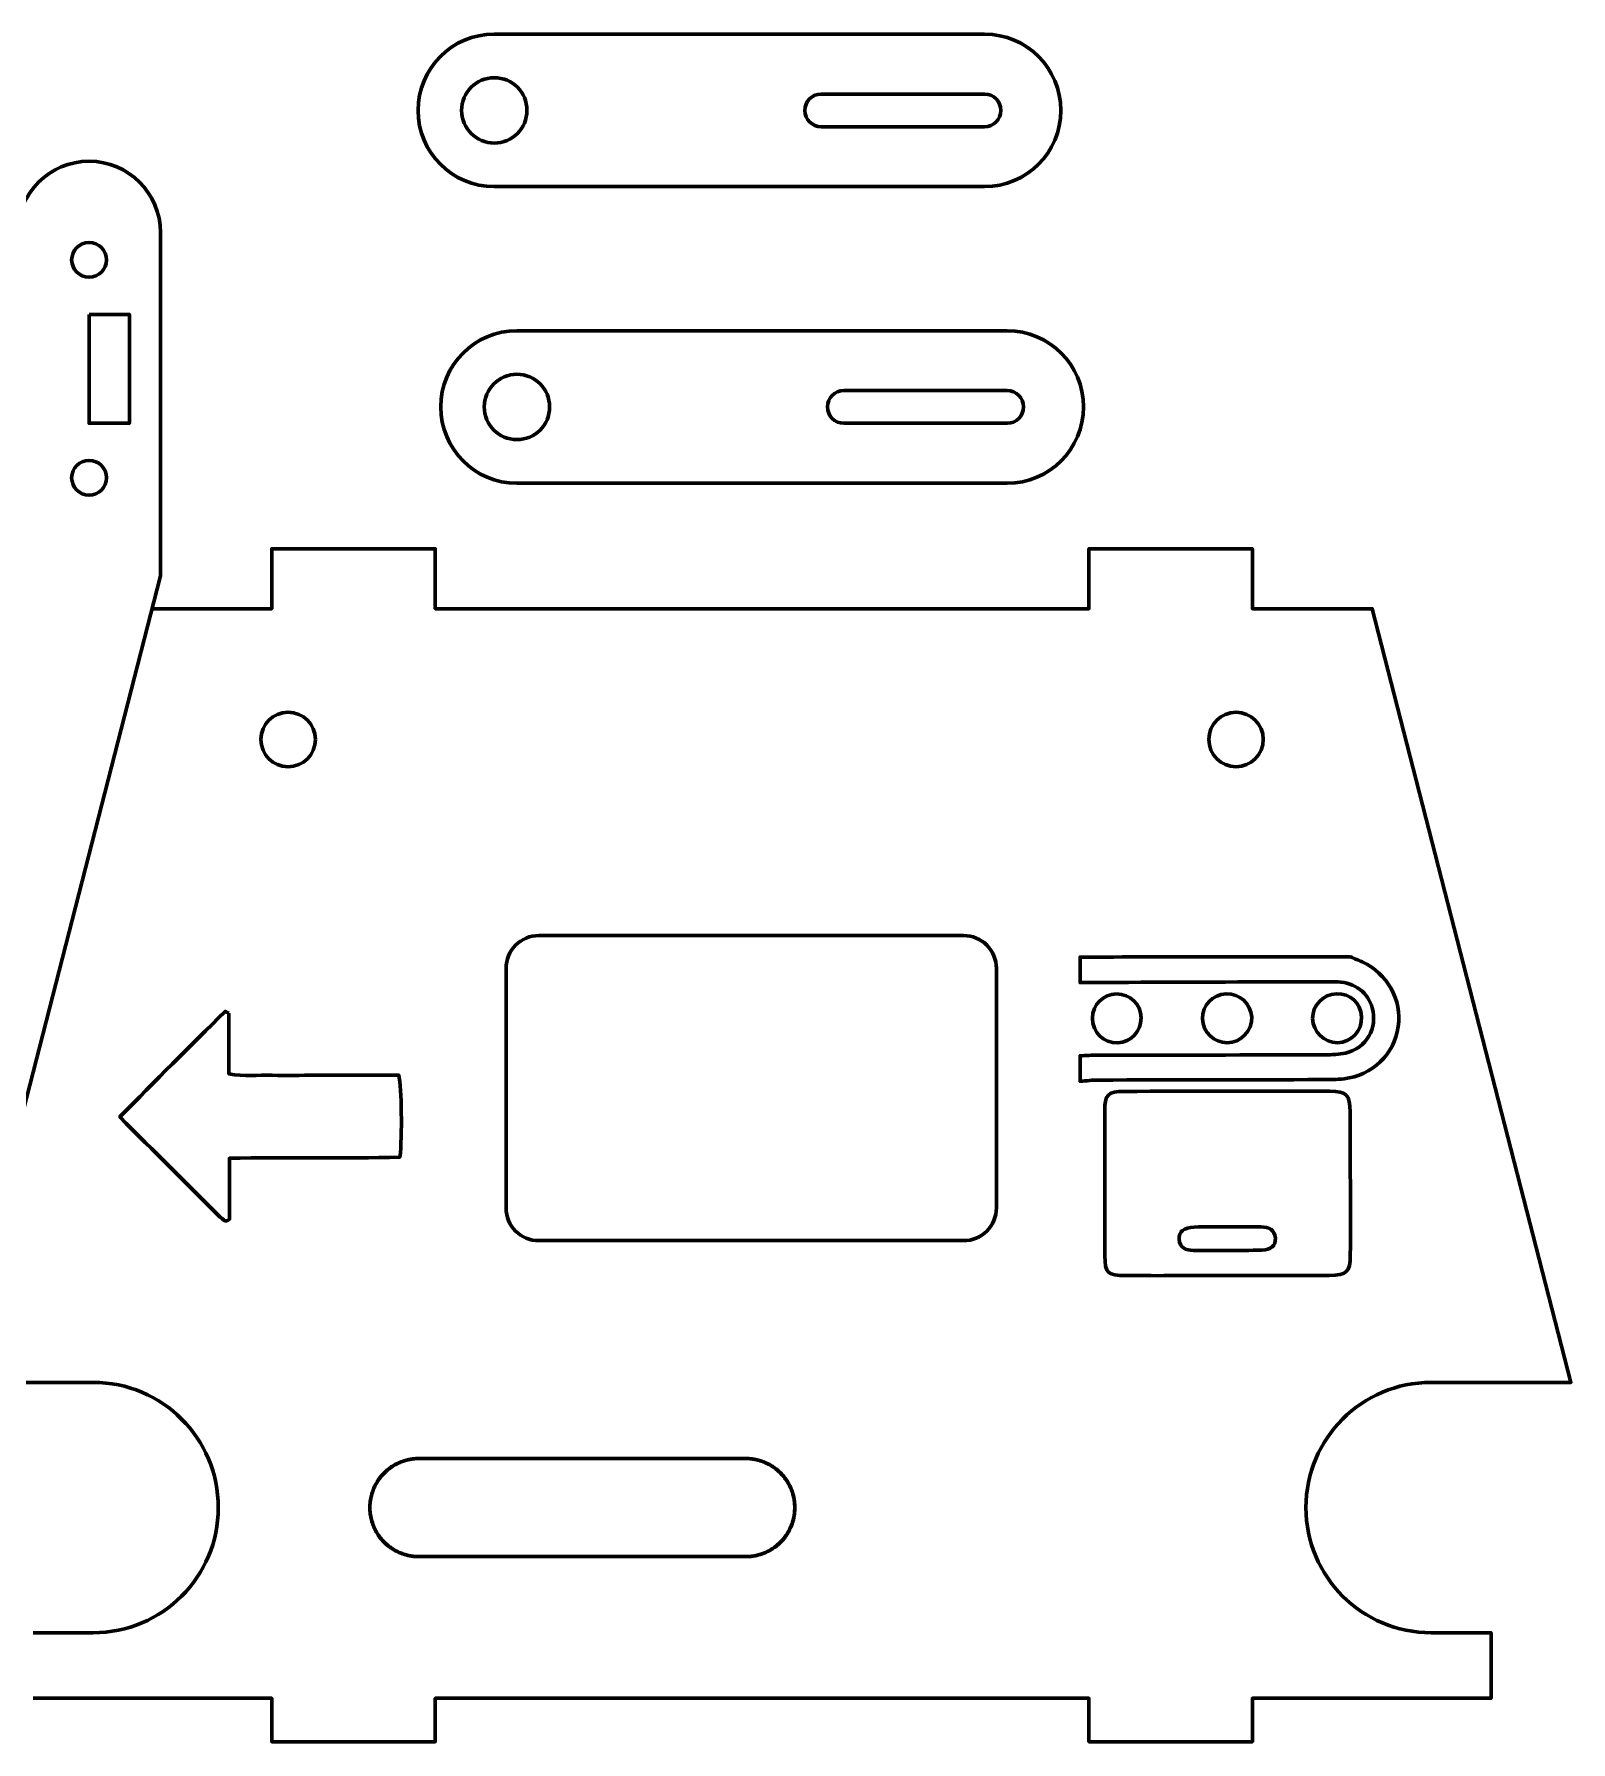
# Model space of a CAD drawing. Header units: millimetres. Extents: x -506 to -29, y -1445 to -43.
# Drawn here: x -352.4 to -211.4, y -1156.8 to -1000 of the extents above; entities that cross this region are included whole.
import ezdxf

# ---------------------------------------------------------------- set-up
doc = ezdxf.new("R2010")
doc.units = ezdxf.units.MM
doc.linetypes.add('K5LT_BASIC', pattern=[0])

# ---------------------------------------------------------------- blocks, each defined once
blk = doc.blocks.new('U46')
at = {"color": 150, "linetype": 'K5LT_BASIC', "lineweight": 60, "true_color": 0x0080ff}
blk.add_lwpolyline([(-353.93, -1018.26, -1), (-340.83, -1018.26), (-340.83, -1043.26), (-340.83, -1049.76), (-364.83, -1143.26)], format="xyb", dxfattribs=at)
blk.add_lwpolyline([(-347.38, -1025.76), (-347.38, -1035.76), (-343.68, -1035.76), (-343.68, -1025.76)], close=True, dxfattribs=at)
for centre in [(-347.38, -1020.76), (-347.38, -1040.76)]:
    blk.add_circle(centre, 1.6, dxfattribs=at)
blk = doc.blocks.new('U47')
at = {"color": 150, "linetype": 'K5LT_BASIC', "lineweight": 60, "true_color": 0x0080ff}
for p, q in [((-307.11, -1139.78), (-317.11, -1139.78)), ((-297.11, -1139.78), (-307.11, -1139.78)), ((-287.11, -1139.78), (-297.11, -1139.78))]:
    blk.add_line(p, q, dxfattribs=at)
blk = doc.blocks.new('U48')
at = {"color": 150, "linetype": 'K5LT_BASIC', "lineweight": 60, "true_color": 0x0080ff}
for p, q in [((-307.11, -1130.78), (-317.11, -1130.78)), ((-297.11, -1130.78), (-307.11, -1130.78)), ((-287.11, -1130.78), (-297.11, -1130.78))]:
    blk.add_line(p, q, dxfattribs=at)
blk = doc.blocks.new('U49')
at = {"color": 150, "linetype": 'K5LT_BASIC', "lineweight": 60, "true_color": 0x0080ff}
for p, q in [((-287.05, -1130.78), (-287.11, -1130.78)), ((-286.97, -1130.78), (-287.05, -1130.78)), ((-286.93, -1130.79), (-286.97, -1130.78)), ((-286.91, -1130.79), (-286.93, -1130.79)), ((-286.9, -1130.79), (-286.91, -1130.79)), ((-286.89, -1130.79), (-286.9, -1130.79)), ((-286.81, -1130.79), (-286.89, -1130.79)), ((-286.72, -1130.8), (-286.81, -1130.79)), ((-286.67, -1130.8), (-286.72, -1130.8)), ((-286.64, -1130.81), (-286.67, -1130.8)), ((-286.63, -1130.81), (-286.64, -1130.81)), ((-286.62, -1130.81), (-286.63, -1130.81)), ((-286.51, -1130.82), (-286.62, -1130.81)), ((-286.4, -1130.84), (-286.51, -1130.82)), ((-286.34, -1130.85), (-286.4, -1130.84)), ((-286.32, -1130.85), (-286.34, -1130.85)), ((-286.3, -1130.85), (-286.32, -1130.85)), ((-286.3, -1130.86), (-286.3, -1130.85)), ((-286.18, -1130.88), (-286.3, -1130.86)), ((-286.06, -1130.9), (-286.18, -1130.88)), ((-286.01, -1130.92), (-286.06, -1130.9)), ((-285.98, -1130.93), (-286.01, -1130.92)), ((-285.97, -1130.93), (-285.98, -1130.93)), ((-285.96, -1130.93), (-285.97, -1130.93)), ((-285.84, -1130.96), (-285.96, -1130.93)), ((-285.73, -1131), (-285.84, -1130.96)), ((-285.67, -1131.02), (-285.73, -1131)), ((-285.64, -1131.03), (-285.67, -1131.02)), ((-285.63, -1131.03), (-285.64, -1131.03)), ((-285.62, -1131.03), (-285.63, -1131.03)), ((-285.5, -1131.08), (-285.62, -1131.03)), ((-285.39, -1131.12), (-285.5, -1131.08)), ((-285.34, -1131.15), (-285.39, -1131.12)), ((-285.31, -1131.16), (-285.34, -1131.15)), ((-285.29, -1131.16), (-285.31, -1131.16)), ((-285.29, -1131.17), (-285.29, -1131.16)), ((-285.17, -1131.22), (-285.29, -1131.17)), ((-285.06, -1131.27), (-285.17, -1131.22)), ((-285.01, -1131.3), (-285.06, -1131.27)), ((-284.98, -1131.32), (-285.01, -1131.3)), ((-284.96, -1131.33), (-284.98, -1131.32)), ((-284.84, -1131.39), (-284.96, -1131.33)), ((-284.96, -1131.33), (-284.96, -1131.33)), ((-284.74, -1131.46), (-284.84, -1131.39)), ((-284.68, -1131.49), (-284.74, -1131.46)), ((-284.66, -1131.51), (-284.68, -1131.49)), ((-284.64, -1131.52), (-284.66, -1131.51)), ((-284.52, -1131.6), (-284.64, -1131.52)), ((-284.64, -1131.52), (-284.64, -1131.52)), ((-284.42, -1131.67), (-284.52, -1131.6)), ((-284.37, -1131.71), (-284.42, -1131.67)), ((-284.35, -1131.73), (-284.37, -1131.71)), ((-284.33, -1131.74), (-284.35, -1131.73)), ((-284.22, -1131.83), (-284.33, -1131.74)), ((-284.33, -1131.74), (-284.33, -1131.74)), ((-284.12, -1131.91), (-284.22, -1131.83)), ((-284.07, -1131.96), (-284.12, -1131.91)), ((-284.05, -1131.98), (-284.07, -1131.96)), ((-284.04, -1131.99), (-284.05, -1131.98)), ((-284.03, -1132), (-284.04, -1131.99)), ((-283.93, -1132.09), (-284.03, -1132)), ((-283.84, -1132.19), (-283.93, -1132.09)), ((-283.8, -1132.24), (-283.84, -1132.19)), ((-283.77, -1132.26), (-283.8, -1132.24)), ((-283.76, -1132.27), (-283.77, -1132.26)), ((-283.76, -1132.28), (-283.76, -1132.27)), ((-283.66, -1132.38), (-283.76, -1132.28)), ((-283.58, -1132.49), (-283.66, -1132.38)), ((-283.54, -1132.54), (-283.58, -1132.49)), ((-283.52, -1132.57), (-283.54, -1132.54)), ((-283.51, -1132.58), (-283.52, -1132.57)), ((-283.5, -1132.59), (-283.51, -1132.58)), ((-283.42, -1132.7), (-283.5, -1132.59)), ((-283.34, -1132.81), (-283.42, -1132.7)), ((-283.31, -1132.87), (-283.34, -1132.81)), ((-283.29, -1132.9), (-283.31, -1132.87)), ((-283.28, -1132.91), (-283.29, -1132.9)), ((-283.28, -1132.92), (-283.28, -1132.91)), ((-283.2, -1133.04), (-283.28, -1132.92)), ((-283.14, -1133.16), (-283.2, -1133.04)), ((-283.11, -1133.22), (-283.14, -1133.16)), ((-283.09, -1133.26), (-283.11, -1133.22)), ((-283.08, -1133.27), (-283.09, -1133.26)), ((-283.08, -1133.28), (-283.08, -1133.27)), ((-283.02, -1133.41), (-283.08, -1133.28)), ((-282.96, -1133.53), (-283.02, -1133.41)), ((-282.93, -1133.6), (-282.96, -1133.53)), ((-282.92, -1133.63), (-282.93, -1133.6)), ((-282.91, -1133.65), (-282.92, -1133.63)), ((-282.91, -1133.66), (-282.91, -1133.65)), ((-282.86, -1133.79), (-282.91, -1133.66)), ((-282.82, -1133.92), (-282.86, -1133.79)), ((-282.8, -1133.99), (-282.82, -1133.92)), ((-282.79, -1134.02), (-282.8, -1133.99)), ((-282.78, -1134.04), (-282.79, -1134.02)), ((-282.78, -1134.05), (-282.78, -1134.04)), ((-282.74, -1134.19), (-282.78, -1134.05)), ((-282.71, -1134.33), (-282.74, -1134.19)), ((-282.7, -1134.4), (-282.71, -1134.33)), ((-282.69, -1134.43), (-282.7, -1134.4)), ((-282.69, -1134.45), (-282.69, -1134.43)), ((-282.68, -1134.46), (-282.69, -1134.45)), ((-282.66, -1134.6), (-282.68, -1134.46)), ((-282.64, -1134.74), (-282.66, -1134.6)), ((-282.63, -1134.81), (-282.64, -1134.74)), ((-282.75, -1136.41), (-282.72, -1136.28)), ((-282.72, -1136.28), (-282.69, -1136.13)), ((-282.69, -1136.12), (-282.68, -1136.11)), ((-282.69, -1136.13), (-282.69, -1136.12)), ((-282.68, -1136.07), (-282.66, -1136)), ((-282.68, -1136.11), (-282.68, -1136.07)), ((-282.66, -1136), (-282.64, -1135.86)), ((-282.64, -1135.86), (-282.63, -1135.71)), ((-282.63, -1134.85), (-282.63, -1134.81)), ((-282.63, -1134.86), (-282.63, -1134.85)), ((-282.63, -1134.87), (-282.63, -1134.86)), ((-282.61, -1135.02), (-282.63, -1134.87)), ((-282.63, -1135.69), (-282.62, -1135.65)), ((-282.63, -1135.71), (-282.63, -1135.69)), ((-282.63, -1135.71), (-282.63, -1135.71)), ((-282.62, -1135.58), (-282.61, -1135.44)), ((-282.62, -1135.65), (-282.62, -1135.58)), ((-282.61, -1135.16), (-282.61, -1135.02)), ((-282.61, -1135.23), (-282.61, -1135.16)), ((-282.61, -1135.27), (-282.61, -1135.23)), ((-282.61, -1135.28), (-282.61, -1135.27)), ((-282.61, -1135.29), (-282.61, -1135.28)), ((-282.61, -1135.44), (-282.61, -1135.29)), ((-283.5, -1137.97), (-283.46, -1137.91)), ((-283.46, -1137.91), (-283.38, -1137.8)), ((-283.38, -1137.8), (-283.3, -1137.68)), ((-283.3, -1137.68), (-283.29, -1137.67)), ((-283.29, -1137.67), (-283.28, -1137.66)), ((-283.28, -1137.66), (-283.27, -1137.63)), ((-283.27, -1137.63), (-283.23, -1137.57)), ((-283.23, -1137.57), (-283.16, -1137.44)), ((-283.16, -1137.44), (-283.09, -1137.32)), ((-283.09, -1137.31), (-283.08, -1137.29)), ((-283.09, -1137.32), (-283.09, -1137.31)), ((-283.08, -1137.29), (-283.07, -1137.26)), ((-283.07, -1137.26), (-283.04, -1137.2)), ((-283.04, -1137.2), (-282.98, -1137.07)), ((-282.98, -1137.07), (-282.92, -1136.94)), ((-282.92, -1136.93), (-282.91, -1136.91)), ((-282.92, -1136.94), (-282.92, -1136.93)), ((-282.91, -1136.91), (-282.9, -1136.88)), ((-282.9, -1136.88), (-282.88, -1136.81)), ((-282.88, -1136.81), (-282.83, -1136.68)), ((-282.83, -1136.68), (-282.79, -1136.54)), ((-282.79, -1136.54), (-282.78, -1136.53)), ((-282.78, -1136.52), (-282.77, -1136.48)), ((-282.78, -1136.53), (-282.78, -1136.52)), ((-282.77, -1136.48), (-282.75, -1136.41)), ((-285.58, -1139.51), (-285.46, -1139.47)), ((-285.46, -1139.47), (-285.35, -1139.42)), ((-285.35, -1139.42), (-285.34, -1139.42)), ((-285.34, -1139.42), (-285.33, -1139.42)), ((-285.33, -1139.42), (-285.3, -1139.4)), ((-285.3, -1139.4), (-285.24, -1139.38)), ((-285.24, -1139.38), (-285.13, -1139.32)), ((-285.13, -1139.32), (-285.02, -1139.27)), ((-285.02, -1139.27), (-285.01, -1139.26)), ((-285.01, -1139.26), (-285, -1139.26)), ((-285, -1139.26), (-284.97, -1139.24)), ((-284.97, -1139.24), (-284.91, -1139.21)), ((-284.91, -1139.21), (-284.8, -1139.15)), ((-284.8, -1139.15), (-284.69, -1139.08)), ((-284.69, -1139.08), (-284.69, -1139.07)), ((-284.69, -1139.07), (-284.67, -1139.07)), ((-284.67, -1139.07), (-284.64, -1139.05)), ((-284.64, -1139.05), (-284.59, -1139.01)), ((-284.59, -1139.01), (-284.48, -1138.94)), ((-284.48, -1138.94), (-284.38, -1138.86)), ((-284.38, -1138.86), (-284.37, -1138.85)), ((-284.37, -1138.85), (-284.36, -1138.84)), ((-284.36, -1138.84), (-284.33, -1138.82)), ((-284.33, -1138.82), (-284.28, -1138.78)), ((-284.28, -1138.78), (-284.18, -1138.7)), ((-284.18, -1138.7), (-284.08, -1138.61)), ((-284.08, -1138.61), (-284.07, -1138.6)), ((-284.07, -1138.6), (-284.06, -1138.59)), ((-284.06, -1138.59), (-284.03, -1138.57)), ((-284.03, -1138.57), (-283.98, -1138.52)), ((-283.98, -1138.52), (-283.89, -1138.43)), ((-283.89, -1138.43), (-283.79, -1138.33)), ((-283.79, -1138.32), (-283.78, -1138.31)), ((-283.79, -1138.33), (-283.79, -1138.32)), ((-283.78, -1138.31), (-283.75, -1138.28)), ((-283.75, -1138.28), (-283.71, -1138.23)), ((-283.71, -1138.23), (-283.62, -1138.13)), ((-283.62, -1138.13), (-283.53, -1138.02)), ((-283.53, -1138.01), (-283.52, -1138)), ((-283.53, -1138.02), (-283.53, -1138.01)), ((-283.52, -1138), (-283.5, -1137.97)), ((-287.11, -1139.78), (-286.72, -1139.77)), ((-286.72, -1139.77), (-286.71, -1139.76)), ((-286.71, -1139.76), (-286.69, -1139.76)), ((-286.69, -1139.76), (-286.66, -1139.76)), ((-286.66, -1139.76), (-286.6, -1139.75)), ((-286.6, -1139.75), (-286.47, -1139.74)), ((-286.47, -1139.74), (-286.35, -1139.72)), ((-286.35, -1139.72), (-286.34, -1139.72)), ((-286.34, -1139.72), (-286.33, -1139.71)), ((-286.33, -1139.71), (-286.3, -1139.71)), ((-286.3, -1139.71), (-286.24, -1139.7)), ((-286.24, -1139.7), (-286.12, -1139.67)), ((-286.12, -1139.67), (-286.02, -1139.65)), ((-286.02, -1139.65), (-286, -1139.64)), ((-286.02, -1139.65), (-286.02, -1139.65)), ((-286, -1139.64), (-285.97, -1139.64)), ((-285.97, -1139.64), (-285.92, -1139.62)), ((-285.92, -1139.62), (-285.8, -1139.59)), ((-285.8, -1139.59), (-285.68, -1139.55)), ((-285.68, -1139.55), (-285.66, -1139.54)), ((-285.68, -1139.55), (-285.68, -1139.55)), ((-285.66, -1139.54), (-285.63, -1139.53)), ((-285.63, -1139.53), (-285.58, -1139.51))]:
    blk.add_line(p, q, dxfattribs=at)
blk = doc.blocks.new('U50')
at = {"color": 150, "linetype": 'K5LT_BASIC', "lineweight": 60, "true_color": 0x0080ff}
for p, q in [((-319.73, -1131.63), (-319.84, -1131.7)), ((-319.62, -1131.55), (-319.73, -1131.63)), ((-319.57, -1131.52), (-319.62, -1131.55)), ((-319.54, -1131.5), (-319.57, -1131.52)), ((-319.53, -1131.49), (-319.54, -1131.5)), ((-319.52, -1131.49), (-319.53, -1131.49)), ((-319.41, -1131.42), (-319.52, -1131.49)), ((-319.3, -1131.35), (-319.41, -1131.42)), ((-319.25, -1131.32), (-319.3, -1131.35)), ((-319.22, -1131.31), (-319.25, -1131.32)), ((-319.2, -1131.3), (-319.22, -1131.31)), ((-319.08, -1131.24), (-319.2, -1131.3)), ((-319.2, -1131.3), (-319.2, -1131.3)), ((-318.97, -1131.19), (-319.08, -1131.24)), ((-318.92, -1131.16), (-318.97, -1131.19)), ((-318.89, -1131.15), (-318.92, -1131.16)), ((-318.87, -1131.14), (-318.89, -1131.15)), ((-318.75, -1131.09), (-318.87, -1131.14)), ((-318.87, -1131.14), (-318.87, -1131.14)), ((-318.64, -1131.05), (-318.75, -1131.09)), ((-318.58, -1131.03), (-318.64, -1131.05)), ((-318.55, -1131.02), (-318.58, -1131.03)), ((-318.54, -1131.02), (-318.55, -1131.02)), ((-318.53, -1131.01), (-318.54, -1131.02)), ((-318.41, -1130.98), (-318.53, -1131.01)), ((-318.3, -1130.94), (-318.41, -1130.98)), ((-318.24, -1130.93), (-318.3, -1130.94)), ((-318.21, -1130.92), (-318.24, -1130.93)), ((-318.2, -1130.92), (-318.21, -1130.92)), ((-318.19, -1130.91), (-318.2, -1130.92)), ((-318.09, -1130.89), (-318.19, -1130.91)), ((-317.97, -1130.87), (-318.09, -1130.89)), ((-317.91, -1130.86), (-317.97, -1130.87)), ((-317.88, -1130.85), (-317.91, -1130.86)), ((-317.87, -1130.85), (-317.88, -1130.85)), ((-317.86, -1130.85), (-317.87, -1130.85)), ((-317.75, -1130.83), (-317.86, -1130.85)), ((-317.62, -1130.81), (-317.75, -1130.83)), ((-317.55, -1130.8), (-317.62, -1130.81)), ((-317.52, -1130.8), (-317.55, -1130.8)), ((-317.5, -1130.8), (-317.52, -1130.8)), ((-317.11, -1130.78), (-317.5, -1130.8)), ((-317.5, -1130.8), (-317.5, -1130.8)), ((-321.05, -1133.12), (-321.12, -1133.25)), ((-320.98, -1133), (-321.05, -1133.12)), ((-320.95, -1132.94), (-320.98, -1133)), ((-320.93, -1132.91), (-320.95, -1132.94)), ((-320.92, -1132.89), (-320.93, -1132.91)), ((-320.84, -1132.77), (-320.92, -1132.89)), ((-320.92, -1132.89), (-320.92, -1132.89)), ((-320.76, -1132.65), (-320.84, -1132.77)), ((-320.72, -1132.6), (-320.76, -1132.65)), ((-320.7, -1132.57), (-320.72, -1132.6)), ((-320.69, -1132.56), (-320.7, -1132.57)), ((-320.68, -1132.55), (-320.69, -1132.56)), ((-320.59, -1132.44), (-320.68, -1132.55)), ((-320.51, -1132.33), (-320.59, -1132.44)), ((-320.46, -1132.28), (-320.51, -1132.33)), ((-320.44, -1132.26), (-320.46, -1132.28)), ((-320.43, -1132.24), (-320.44, -1132.26)), ((-320.42, -1132.24), (-320.43, -1132.24)), ((-320.33, -1132.14), (-320.42, -1132.24)), ((-320.23, -1132.04), (-320.33, -1132.14)), ((-320.18, -1132), (-320.23, -1132.04)), ((-320.16, -1131.97), (-320.18, -1132)), ((-320.14, -1131.96), (-320.16, -1131.97)), ((-320.04, -1131.87), (-320.14, -1131.96)), ((-320.14, -1131.96), (-320.14, -1131.96)), ((-319.93, -1131.78), (-320.04, -1131.87)), ((-319.88, -1131.74), (-319.93, -1131.78)), ((-319.86, -1131.72), (-319.88, -1131.74)), ((-319.84, -1131.71), (-319.86, -1131.72)), ((-319.84, -1131.7), (-319.84, -1131.71)), ((-321.57, -1134.7), (-321.59, -1134.85)), ((-321.55, -1134.56), (-321.57, -1134.7)), ((-321.54, -1134.49), (-321.55, -1134.56)), ((-321.53, -1134.46), (-321.54, -1134.49)), ((-321.5, -1134.29), (-321.53, -1134.43)), ((-321.53, -1134.43), (-321.53, -1134.44)), ((-321.53, -1134.44), (-321.53, -1134.46)), ((-321.46, -1134.15), (-321.5, -1134.29)), ((-321.44, -1134.08), (-321.46, -1134.15)), ((-321.43, -1134.05), (-321.44, -1134.08)), ((-321.38, -1133.88), (-321.43, -1134.02)), ((-321.43, -1134.02), (-321.43, -1134.03)), ((-321.43, -1134.03), (-321.43, -1134.05)), ((-321.34, -1133.75), (-321.38, -1133.88)), ((-321.31, -1133.68), (-321.34, -1133.75)), ((-321.3, -1133.65), (-321.31, -1133.68)), ((-321.29, -1133.64), (-321.3, -1133.65)), ((-321.24, -1133.49), (-321.29, -1133.63)), ((-321.29, -1133.63), (-321.29, -1133.64)), ((-321.18, -1133.36), (-321.24, -1133.49)), ((-321.15, -1133.3), (-321.18, -1133.36)), ((-321.13, -1133.27), (-321.15, -1133.3)), ((-321.12, -1133.25), (-321.13, -1133.27)), ((-321.12, -1133.25), (-321.12, -1133.25)), ((-321.6, -1135.12), (-321.61, -1135.27)), ((-321.61, -1135.27), (-321.61, -1135.28)), ((-321.61, -1135.28), (-321.61, -1135.3)), ((-321.61, -1135.3), (-321.61, -1135.33)), ((-321.61, -1135.33), (-321.61, -1135.4)), ((-321.61, -1135.4), (-321.6, -1135.55)), ((-321.59, -1134.91), (-321.6, -1134.98)), ((-321.6, -1134.98), (-321.6, -1135.12)), ((-321.6, -1135.55), (-321.59, -1135.69)), ((-321.59, -1134.85), (-321.59, -1134.86)), ((-321.59, -1134.86), (-321.59, -1134.88)), ((-321.59, -1134.88), (-321.59, -1134.91)), ((-321.59, -1135.69), (-321.59, -1135.7)), ((-321.59, -1135.7), (-321.59, -1135.72)), ((-321.59, -1135.72), (-321.58, -1135.75)), ((-321.58, -1135.75), (-321.57, -1135.82)), ((-321.57, -1135.82), (-321.56, -1135.96)), ((-321.56, -1135.96), (-321.53, -1136.11)), ((-321.53, -1136.11), (-321.53, -1136.12)), ((-321.53, -1136.12), (-321.53, -1136.13)), ((-321.53, -1136.13), (-321.52, -1136.17)), ((-321.52, -1136.17), (-321.5, -1136.24)), ((-321.5, -1136.24), (-321.47, -1136.37)), ((-321.47, -1136.37), (-321.43, -1136.52)), ((-321.43, -1136.52), (-321.43, -1136.52)), ((-321.43, -1136.52), (-321.43, -1136.54)), ((-321.43, -1136.54), (-321.42, -1136.57)), ((-321.42, -1136.57), (-321.4, -1136.64)), ((-321.4, -1136.64), (-321.35, -1136.77)), ((-321.35, -1136.77), (-321.3, -1136.91)), ((-321.3, -1136.91), (-321.3, -1136.92)), ((-321.3, -1136.92), (-321.29, -1136.93)), ((-321.29, -1136.93), (-321.28, -1136.97)), ((-321.28, -1136.97), (-321.25, -1137.03)), ((-321.25, -1137.03), (-321.2, -1137.16)), ((-321.2, -1137.16), (-321.14, -1137.29)), ((-321.14, -1137.29), (-321.13, -1137.29)), ((-321.13, -1137.29), (-321.12, -1137.31)), ((-321.12, -1137.31), (-321.11, -1137.34)), ((-321.11, -1137.34), (-321.08, -1137.4)), ((-321.08, -1137.4), (-321.01, -1137.52)), ((-321.01, -1137.52), (-320.94, -1137.64)), ((-320.94, -1137.64), (-320.93, -1137.65)), ((-320.93, -1137.65), (-320.92, -1137.67)), ((-320.92, -1137.67), (-320.91, -1137.69)), ((-320.91, -1137.69), (-320.87, -1137.75)), ((-320.87, -1137.75), (-320.79, -1137.86)), ((-320.79, -1137.86), (-320.71, -1137.98)), ((-320.71, -1137.98), (-320.71, -1137.98)), ((-320.71, -1137.98), (-320.7, -1138)), ((-320.7, -1138), (-320.68, -1138.02)), ((-320.68, -1138.02), (-320.63, -1138.08)), ((-320.63, -1138.08), (-320.55, -1138.18)), ((-320.55, -1138.18), (-320.46, -1138.29)), ((-320.46, -1138.29), (-320.45, -1138.29)), ((-320.45, -1138.29), (-320.44, -1138.3)), ((-320.44, -1138.3), (-320.42, -1138.33)), ((-320.42, -1138.33), (-320.37, -1138.38)), ((-320.37, -1138.38), (-320.28, -1138.47)), ((-320.28, -1138.47), (-320.18, -1138.57)), ((-320.18, -1138.57), (-320.18, -1138.57)), ((-320.18, -1138.57), (-320.16, -1138.58)), ((-320.16, -1138.58), (-320.14, -1138.61)), ((-320.14, -1138.61), (-320.09, -1138.65)), ((-320.09, -1138.65), (-319.99, -1138.73)), ((-319.99, -1138.73), (-319.89, -1138.82)), ((-319.89, -1138.82), (-319.88, -1138.83)), ((-319.88, -1138.83), (-319.87, -1138.84)), ((-319.87, -1138.84), (-319.84, -1138.85)), ((-319.84, -1138.85), (-319.79, -1138.89)), ((-319.79, -1138.89), (-319.69, -1138.97)), ((-319.69, -1138.97), (-319.58, -1139.04)), ((-319.58, -1139.04), (-319.57, -1139.05)), ((-319.57, -1139.05), (-319.56, -1139.06)), ((-319.56, -1139.06), (-319.53, -1139.07)), ((-319.53, -1139.07), (-319.48, -1139.11)), ((-319.48, -1139.11), (-319.37, -1139.17)), ((-319.37, -1139.17), (-319.26, -1139.24)), ((-319.26, -1139.24), (-319.25, -1139.24)), ((-319.25, -1139.24), (-319.24, -1139.25)), ((-319.24, -1139.25), (-319.21, -1139.26)), ((-319.21, -1139.26), (-319.15, -1139.29)), ((-319.15, -1139.29), (-319.04, -1139.34)), ((-319.04, -1139.34), (-318.93, -1139.4)), ((-318.93, -1139.4), (-318.92, -1139.4)), ((-318.92, -1139.4), (-318.91, -1139.41)), ((-318.91, -1139.41), (-318.88, -1139.42)), ((-318.88, -1139.42), (-318.82, -1139.44)), ((-318.82, -1139.44), (-318.71, -1139.49)), ((-318.71, -1139.49), (-318.59, -1139.53)), ((-318.59, -1139.53), (-318.59, -1139.53)), ((-318.59, -1139.53), (-318.57, -1139.54)), ((-318.57, -1139.54), (-318.54, -1139.55)), ((-318.54, -1139.55), (-318.49, -1139.57)), ((-318.49, -1139.57), (-318.37, -1139.6)), ((-318.37, -1139.6), (-318.26, -1139.63)), ((-318.26, -1139.63), (-318.25, -1139.64)), ((-318.25, -1139.64), (-318.23, -1139.64)), ((-318.23, -1139.64), (-318.21, -1139.65)), ((-318.21, -1139.65), (-318.15, -1139.66)), ((-318.15, -1139.66), (-318.04, -1139.68)), ((-318.04, -1139.68), (-317.92, -1139.71)), ((-317.92, -1139.71), (-317.91, -1139.71)), ((-317.91, -1139.71), (-317.9, -1139.71)), ((-317.9, -1139.71), (-317.87, -1139.72)), ((-317.87, -1139.72), (-317.81, -1139.73)), ((-317.81, -1139.73), (-317.71, -1139.74)), ((-317.71, -1139.74), (-317.59, -1139.76)), ((-317.59, -1139.76), (-317.59, -1139.76)), ((-317.59, -1139.76), (-317.57, -1139.76)), ((-317.57, -1139.76), (-317.55, -1139.76)), ((-317.55, -1139.76), (-317.5, -1139.77)), ((-317.5, -1139.77), (-317.4, -1139.77)), ((-317.4, -1139.77), (-317.32, -1139.78)), ((-317.32, -1139.78), (-317.32, -1139.78)), ((-317.32, -1139.78), (-317.31, -1139.78)), ((-317.31, -1139.78), (-317.29, -1139.78)), ((-317.29, -1139.78), (-317.24, -1139.78)), ((-317.24, -1139.78), (-317.16, -1139.78)), ((-317.16, -1139.78), (-317.11, -1139.78))]:
    blk.add_line(p, q, dxfattribs=at)
blk = doc.blocks.new('U58')
at = {"color": 150, "linetype": 'K5LT_BASIC', "lineweight": 60, "true_color": 0x0080ff}
for points, knots in [([(-231.59, -1084.72), (-231.24, -1084.88), (-230.89, -1085.04), (-230.54, -1085.2), (-228.21, -1086.27), (-226.87, -1088.67), (-227.22, -1091.14), (-227.58, -1093.68), (-229.61, -1095.63), (-232.2, -1095.92), (-232.88, -1096), (-233.56, -1096), (-234.24, -1096), (-241.06, -1096.02), (-247.87, -1096.02), (-254.68, -1096.04), (-255.26, -1096.04), (-255.84, -1096.11), (-256.42, -1096.15), (-256.42, -1095.37), (-256.42, -1094.59), (-256.42, -1093.81), (-255.89, -1093.79), (-255.35, -1093.76), (-254.82, -1093.76), (-247.86, -1093.75), (-240.89, -1093.74), (-233.93, -1093.72), (-233.3, -1093.72), (-232.65, -1093.71), (-232.05, -1093.56), (-230.14, -1093.11), (-229.09, -1091.27), (-229.61, -1089.41), (-229.99, -1088.04), (-231.2, -1087.09), (-232.77, -1087.04), (-234.71, -1086.99), (-236.66, -1087.02), (-238.61, -1087.03), (-244.55, -1087.04), (-250.49, -1087.07), (-256.43, -1087.09), (-256.43, -1086.31), (-256.43, -1085.53), (-256.43, -1084.75), (-248.15, -1084.74), (-239.87, -1084.73), (-231.59, -1084.72)], [0, 0, 0, 0, 0.0625, 0.0625, 0.0625, 0.125, 0.125, 0.125, 0.1875, 0.1875, 0.1875, 0.25, 0.25, 0.25, 0.3125, 0.3125, 0.3125, 0.375, 0.375, 0.375, 0.4375, 0.4375, 0.4375, 0.5, 0.5, 0.5, 0.5625, 0.5625, 0.5625, 0.625, 0.625, 0.625, 0.6875, 0.6875, 0.6875, 0.75, 0.75, 0.75, 0.8125, 0.8125, 0.8125, 0.875, 0.875, 0.875, 0.9375, 0.9375, 0.9375, 1, 1, 1, 1]), ([(-253.07, -1088.14), (-251.81, -1088.13), (-250.85, -1089.07), (-250.83, -1090.32), (-250.8, -1091.56), (-251.74, -1092.58), (-252.96, -1092.63), (-254.23, -1092.69), (-255.3, -1091.65), (-255.29, -1090.36), (-255.28, -1089.11), (-254.32, -1088.15), (-253.07, -1088.14)], [0, 0, 0, 0, 0.25, 0.25, 0.25, 0.5, 0.5, 0.5, 0.75, 0.75, 0.75, 1, 1, 1, 1]), ([(-245.19, -1090.41), (-245.22, -1089.18), (-244.26, -1088.17), (-243.01, -1088.13), (-241.79, -1088.09), (-240.74, -1089.04), (-240.67, -1090.25), (-240.6, -1091.5), (-241.66, -1092.62), (-242.92, -1092.62), (-244.12, -1092.63), (-245.16, -1091.62), (-245.19, -1090.41)], [0, 0, 0, 0, 0.25, 0.25, 0.25, 0.5, 0.5, 0.5, 0.75, 0.75, 0.75, 1, 1, 1, 1]), ([(-235.08, -1090.4), (-235.11, -1089.2), (-234.12, -1088.16), (-232.9, -1088.12), (-231.64, -1088.07), (-230.65, -1088.97), (-230.59, -1090.23), (-230.53, -1091.53), (-231.53, -1092.61), (-232.81, -1092.61), (-234.01, -1092.62), (-235.05, -1091.61), (-235.08, -1090.4)], [0, 0, 0, 0, 0.25, 0.25, 0.25, 0.5, 0.5, 0.5, 0.75, 0.75, 0.75, 1, 1, 1, 1]), ([(-242.88, -1113.99), (-246, -1113.99), (-249.12, -1114), (-252.23, -1113.99), (-253.88, -1113.99), (-254.14, -1113.76), (-254.15, -1112.17), (-254.17, -1107.74), (-254.17, -1103.31), (-254.16, -1098.88), (-254.16, -1097.39), (-253.86, -1097.08), (-252.36, -1097.08), (-246.08, -1097.06), (-239.79, -1097.05), (-233.51, -1097.06), (-231.99, -1097.06), (-231.64, -1097.42), (-231.64, -1098.97), (-231.62, -1103.36), (-231.61, -1107.74), (-231.62, -1112.12), (-231.63, -1113.67), (-231.95, -1113.97), (-233.54, -1113.97), (-236.65, -1113.99), (-239.77, -1113.98), (-242.88, -1113.99)], [0, 0, 0, 0, 0.111111, 0.111111, 0.111111, 0.222222, 0.222222, 0.222222, 0.333333, 0.333333, 0.333333, 0.444444, 0.444444, 0.444444, 0.555556, 0.555556, 0.555556, 0.666667, 0.666667, 0.666667, 0.777778, 0.777778, 0.777778, 0.888889, 0.888889, 0.888889, 1, 1, 1, 1]), ([(-242.88, -1109.52), (-242.88, -1109.52), (-242.88, -1109.52), (-242.88, -1109.52), (-243.9, -1109.52), (-244.92, -1109.5), (-245.94, -1109.53), (-246.9, -1109.56), (-247.38, -1109.96), (-247.33, -1110.64), (-247.28, -1111.44), (-246.73, -1111.67), (-246.02, -1111.67), (-243.93, -1111.67), (-241.84, -1111.69), (-239.75, -1111.66), (-238.9, -1111.64), (-238.46, -1111.21), (-238.5, -1110.56), (-238.56, -1109.75), (-239.11, -1109.52), (-239.82, -1109.52), (-240.84, -1109.52), (-241.86, -1109.52), (-242.88, -1109.52)], [0, 0, 0, 0, 0.125, 0.125, 0.125, 0.25, 0.25, 0.25, 0.375, 0.375, 0.375, 0.5, 0.5, 0.5, 0.625, 0.625, 0.625, 0.75, 0.75, 0.75, 0.875, 0.875, 0.875, 1, 1, 1, 1])]:
    blk.add_open_spline(points, degree=3, knots=knots, dxfattribs=at)
blk = doc.blocks.new('U59')
at = {"color": 150, "linetype": 'K5LT_BASIC', "lineweight": 60, "true_color": 0x0080ff}
blk.add_open_spline([(-334.56, -1089.91), (-334.56, -1091.74), (-334.55, -1093.58), (-334.55, -1095.47), (-333.17, -1095.74), (-331.86, -1095.57), (-330.57, -1095.6), (-329.25, -1095.63), (-327.94, -1095.6), (-326.63, -1095.6), (-325.36, -1095.6), (-324.1, -1095.6), (-322.83, -1095.59), (-321.53, -1095.59), (-320.23, -1095.59), (-318.96, -1095.59), (-318.69, -1096.77), (-318.63, -1101.17), (-318.85, -1103.11), (-324, -1103.27), (-329.17, -1103.11), (-334.5, -1103.22), (-334.5, -1105.17), (-334.5, -1107.04), (-334.5, -1108.83), (-334.69, -1108.92), (-334.73, -1108.95), (-334.77, -1108.96), (-334.82, -1108.97), (-334.88, -1108.98), (-334.91, -1108.95), (-335.07, -1108.84), (-335.23, -1108.73), (-335.37, -1108.6), (-338.39, -1105.58), (-341.42, -1102.56), (-344.55, -1099.43), (-341.32, -1096.13), (-338.12, -1092.92), (-334.88, -1089.74), (-334.77, -1089.8), (-334.67, -1089.85), (-334.56, -1089.91)], degree=3, knots=[0, 0, 0, 0, 0.071429, 0.071429, 0.071429, 0.142857, 0.142857, 0.142857, 0.214286, 0.214286, 0.214286, 0.285714, 0.285714, 0.285714, 0.357143, 0.357143, 0.357143, 0.428571, 0.428571, 0.428571, 0.5, 0.5, 0.5, 0.571429, 0.571429, 0.571429, 0.642857, 0.642857, 0.642857, 0.714286, 0.714286, 0.714286, 0.785714, 0.785714, 0.785714, 0.857143, 0.857143, 0.857143, 0.928571, 0.928571, 0.928571, 1, 1, 1, 1], dxfattribs=at)
blk = doc.blocks.new('U111')
at = {"color": 150, "linetype": 'K5LT_BASIC', "lineweight": 60, "true_color": 0x0080ff}
for points in [[(-308.11, -1041.26), (-263.11, -1041.26, 1), (-263.11, -1027.26), (-308.11, -1027.26, 1)], [(-308.11, -1037.26, -1), (-308.11, -1031.26, -1)], [(-278.11, -1035.76), (-263.11, -1035.76, 1), (-263.11, -1032.76), (-278.11, -1032.76, 1)]]:
    blk.add_lwpolyline(points, format="xyb", close=True, dxfattribs=at)
blk = doc.blocks.new('U118')
at = {"color": 150, "linetype": 'K5LT_BASIC', "lineweight": 60, "true_color": 0x0080ff}
for points in [[(-310.19, -1014.04), (-265.19, -1014.04, 1), (-265.19, -1000.04), (-310.19, -1000.04, 1)], [(-310.19, -1010.04, -1), (-310.19, -1004.04, -1)], [(-280.19, -1008.54), (-265.19, -1008.54, 1), (-265.19, -1005.54), (-280.19, -1005.54, 1)]]:
    blk.add_lwpolyline(points, format="xyb", close=True, dxfattribs=at)

msp = doc.modelspace()

# ---------------------------------------------------------------- linework, layer by layer
at = {"color": 150, "linetype": 'K5LT_BASIC', "lineweight": 60, "true_color": 0x0080ff}
for points in [[(-341.61, -1052.78), (-330.61, -1052.78), (-330.61, -1047.28), (-315.61, -1047.28), (-315.61, -1052.78), (-255.61, -1052.78), (-255.61, -1047.28), (-240.61, -1047.28), (-240.61, -1052.78), (-229.61, -1052.78), (-211.38, -1123.79), (-219.2, -1123.79), (-224.2, -1123.79, 1), (-224.2, -1146.77), (-218.7, -1146.77), (-218.7, -1152.78), (-240.61, -1152.78), (-240.61, -1156.78), (-255.61, -1156.78), (-255.61, -1152.78), (-315.61, -1152.78), (-315.61, -1156.78), (-330.61, -1156.78), (-330.61, -1152.78), (-352.51, -1152.78)], [(-352.51, -1146.77), (-347.01, -1146.77, 1), (-347.01, -1123.79), (-352.01, -1123.79), (-359.83, -1123.79)]]:
    msp.add_lwpolyline(points, format="xyb", dxfattribs=at)
msp.add_lwpolyline([(-267.11, -1110.78), (-306.11, -1110.78, -0.414214), (-309.11, -1107.78), (-309.11, -1085.78, -0.414214), (-306.11, -1082.78), (-267.11, -1082.78, -0.414214), (-264.11, -1085.78), (-264.11, -1107.78, -0.414214)], format="xyb", close=True, dxfattribs=at)
msp.add_lwpolyline([(-287.11, -1139.78), (-297.11, -1139.78), (-307.11, -1139.78), (-317.11, -1139.78), (-317.5, -1139.77), (-317.5, -1139.76), (-317.52, -1139.76), (-317.55, -1139.76), (-317.62, -1139.75), (-317.75, -1139.74), (-317.86, -1139.72), (-317.87, -1139.72), (-317.88, -1139.71), (-317.91, -1139.71), (-317.97, -1139.7), (-318.09, -1139.67), (-318.19, -1139.65), (-318.2, -1139.65), (-318.21, -1139.64), (-318.24, -1139.64), (-318.3, -1139.62), (-318.41, -1139.59), (-318.53, -1139.55), (-318.54, -1139.55), (-318.55, -1139.54), (-318.58, -1139.53), (-318.64, -1139.51), (-318.75, -1139.47), (-318.87, -1139.42), (-318.87, -1139.42), (-318.89, -1139.42), (-318.92, -1139.4), (-318.97, -1139.38), (-319.08, -1139.32), (-319.2, -1139.27), (-319.2, -1139.26), (-319.22, -1139.26), (-319.25, -1139.24), (-319.3, -1139.21), (-319.41, -1139.15), (-319.52, -1139.08), (-319.53, -1139.07), (-319.54, -1139.07), (-319.57, -1139.05), (-319.62, -1139.01), (-319.73, -1138.94), (-319.84, -1138.86), (-319.84, -1138.85), (-319.86, -1138.84), (-319.88, -1138.82), (-319.93, -1138.78), (-320.04, -1138.7), (-320.14, -1138.61), (-320.14, -1138.6), (-320.16, -1138.59), (-320.18, -1138.57), (-320.23, -1138.52), (-320.33, -1138.43), (-320.42, -1138.33), (-320.43, -1138.32), (-320.44, -1138.31), (-320.46, -1138.28), (-320.51, -1138.23), (-320.59, -1138.13), (-320.68, -1138.02), (-320.69, -1138.01), (-320.7, -1138), (-320.72, -1137.97), (-320.76, -1137.91), (-320.84, -1137.8), (-320.92, -1137.68), (-320.92, -1137.67), (-320.93, -1137.66), (-320.95, -1137.63), (-320.98, -1137.57), (-321.05, -1137.44), (-321.12, -1137.32), (-321.12, -1137.31), (-321.13, -1137.29), (-321.15, -1137.26), (-321.18, -1137.2), (-321.24, -1137.07), (-321.29, -1136.94), (-321.29, -1136.93), (-321.3, -1136.91), (-321.31, -1136.88), (-321.34, -1136.81), (-321.38, -1136.68), (-321.43, -1136.54), (-321.43, -1136.53), (-321.43, -1136.52), (-321.44, -1136.48), (-321.46, -1136.41), (-321.5, -1136.28), (-321.53, -1136.13), (-321.53, -1136.12), (-321.53, -1136.11), (-321.54, -1136.07), (-321.55, -1136), (-321.57, -1135.86), (-321.59, -1135.71), (-321.59, -1135.71), (-321.59, -1135.69), (-321.59, -1135.65), (-321.6, -1135.58), (-321.6, -1135.44), (-321.61, -1135.29), (-321.61, -1135.28), (-321.61, -1135.27), (-321.61, -1135.23), (-321.61, -1135.16), (-321.6, -1135.02), (-321.59, -1134.87), (-321.59, -1134.86), (-321.59, -1134.85), (-321.58, -1134.81), (-321.57, -1134.74), (-321.56, -1134.6), (-321.53, -1134.46), (-321.53, -1134.45), (-321.53, -1134.43), (-321.52, -1134.4), (-321.5, -1134.33), (-321.47, -1134.19), (-321.43, -1134.05), (-321.43, -1134.04), (-321.43, -1134.02), (-321.42, -1133.99), (-321.4, -1133.92), (-321.35, -1133.79), (-321.3, -1133.66), (-321.3, -1133.65), (-321.29, -1133.63), (-321.28, -1133.6), (-321.25, -1133.53), (-321.2, -1133.41), (-321.14, -1133.28), (-321.13, -1133.27), (-321.12, -1133.26), (-321.11, -1133.22), (-321.08, -1133.16), (-321.01, -1133.04), (-320.94, -1132.92), (-320.93, -1132.91), (-320.92, -1132.9), (-320.91, -1132.87), (-320.87, -1132.81), (-320.79, -1132.7), (-320.71, -1132.59), (-320.71, -1132.58), (-320.7, -1132.57), (-320.68, -1132.54), (-320.63, -1132.49), (-320.55, -1132.38), (-320.46, -1132.28), (-320.45, -1132.27), (-320.44, -1132.26), (-320.42, -1132.24), (-320.37, -1132.19), (-320.28, -1132.09), (-320.18, -1132), (-320.18, -1131.99), (-320.16, -1131.98), (-320.14, -1131.96), (-320.09, -1131.91), (-319.99, -1131.83), (-319.89, -1131.74), (-319.88, -1131.74), (-319.87, -1131.73), (-319.84, -1131.71), (-319.79, -1131.67), (-319.69, -1131.6), (-319.58, -1131.52), (-319.57, -1131.52), (-319.56, -1131.51), (-319.53, -1131.49), (-319.48, -1131.46), (-319.37, -1131.39), (-319.26, -1131.33), (-319.25, -1131.33), (-319.24, -1131.32), (-319.21, -1131.3), (-319.15, -1131.27), (-319.04, -1131.22), (-318.93, -1131.17), (-318.92, -1131.16), (-318.91, -1131.16), (-318.88, -1131.15), (-318.82, -1131.12), (-318.71, -1131.08), (-318.59, -1131.03), (-318.59, -1131.03), (-318.57, -1131.03), (-318.54, -1131.02), (-318.49, -1131), (-318.37, -1130.96), (-318.26, -1130.93), (-318.25, -1130.93), (-318.23, -1130.93), (-318.21, -1130.92), (-318.15, -1130.9), (-318.04, -1130.88), (-317.92, -1130.86), (-317.91, -1130.85), (-317.9, -1130.85), (-317.87, -1130.85), (-317.81, -1130.84), (-317.71, -1130.82), (-317.59, -1130.81), (-317.59, -1130.81), (-317.57, -1130.81), (-317.55, -1130.8), (-317.5, -1130.8), (-317.4, -1130.79), (-317.32, -1130.79), (-317.32, -1130.79), (-317.31, -1130.79), (-317.29, -1130.79), (-317.24, -1130.78), (-317.16, -1130.78), (-317.11, -1130.78), (-307.11, -1130.78), (-297.11, -1130.78), (-287.11, -1130.78), (-286.72, -1130.8), (-286.71, -1130.8), (-286.69, -1130.8), (-286.66, -1130.8), (-286.6, -1130.81), (-286.47, -1130.83), (-286.35, -1130.85), (-286.34, -1130.85), (-286.33, -1130.85), (-286.3, -1130.86), (-286.24, -1130.87), (-286.12, -1130.89), (-286.02, -1130.91), (-286.02, -1130.92), (-286, -1130.92), (-285.97, -1130.93), (-285.92, -1130.94), (-285.8, -1130.98), (-285.68, -1131.01), (-285.68, -1131.02), (-285.66, -1131.02), (-285.63, -1131.03), (-285.58, -1131.05), (-285.46, -1131.09), (-285.35, -1131.14), (-285.34, -1131.14), (-285.33, -1131.15), (-285.3, -1131.16), (-285.24, -1131.19), (-285.13, -1131.24), (-285.02, -1131.3), (-285.01, -1131.3), (-285, -1131.31), (-284.97, -1131.32), (-284.91, -1131.35), (-284.8, -1131.42), (-284.69, -1131.49), (-284.69, -1131.49), (-284.67, -1131.5), (-284.64, -1131.52), (-284.59, -1131.55), (-284.48, -1131.63), (-284.38, -1131.7), (-284.37, -1131.71), (-284.36, -1131.72), (-284.33, -1131.74), (-284.28, -1131.78), (-284.18, -1131.87), (-284.08, -1131.96), (-284.07, -1131.96), (-284.06, -1131.97), (-284.03, -1132), (-283.98, -1132.04), (-283.89, -1132.14), (-283.79, -1132.24), (-283.79, -1132.24), (-283.78, -1132.26), (-283.75, -1132.28), (-283.71, -1132.33), (-283.62, -1132.44), (-283.53, -1132.55), (-283.53, -1132.56), (-283.52, -1132.57), (-283.5, -1132.6), (-283.46, -1132.65), (-283.38, -1132.77), (-283.3, -1132.89), (-283.29, -1132.89), (-283.28, -1132.91), (-283.27, -1132.94), (-283.23, -1133), (-283.16, -1133.12), (-283.09, -1133.25), (-283.09, -1133.25), (-283.08, -1133.27), (-283.07, -1133.3), (-283.04, -1133.36), (-282.98, -1133.49), (-282.92, -1133.63), (-282.92, -1133.64), (-282.91, -1133.65), (-282.9, -1133.68), (-282.88, -1133.75), (-282.83, -1133.88), (-282.79, -1134.02), (-282.78, -1134.03), (-282.78, -1134.05), (-282.77, -1134.08), (-282.75, -1134.15), (-282.72, -1134.29), (-282.69, -1134.43), (-282.69, -1134.44), (-282.68, -1134.46), (-282.68, -1134.49), (-282.66, -1134.56), (-282.64, -1134.7), (-282.63, -1134.85), (-282.63, -1134.86), (-282.63, -1134.88), (-282.62, -1134.91), (-282.62, -1134.98), (-282.61, -1135.12), (-282.61, -1135.27), (-282.61, -1135.28), (-282.61, -1135.3), (-282.61, -1135.33), (-282.61, -1135.4), (-282.61, -1135.55), (-282.63, -1135.69), (-282.63, -1135.7), (-282.63, -1135.72), (-282.63, -1135.75), (-282.64, -1135.82), (-282.66, -1135.96), (-282.68, -1136.11), (-282.69, -1136.12), (-282.69, -1136.13), (-282.7, -1136.17), (-282.71, -1136.24), (-282.74, -1136.37), (-282.78, -1136.52), (-282.78, -1136.52), (-282.79, -1136.54), (-282.8, -1136.57), (-282.82, -1136.64), (-282.86, -1136.77), (-282.91, -1136.91), (-282.91, -1136.92), (-282.92, -1136.93), (-282.93, -1136.97), (-282.96, -1137.03), (-283.02, -1137.16), (-283.08, -1137.29), (-283.08, -1137.29), (-283.09, -1137.31), (-283.11, -1137.34), (-283.14, -1137.4), (-283.2, -1137.52), (-283.28, -1137.64), (-283.28, -1137.65), (-283.29, -1137.67), (-283.31, -1137.69), (-283.34, -1137.75), (-283.42, -1137.86), (-283.5, -1137.98), (-283.51, -1137.98), (-283.52, -1138), (-283.54, -1138.02), (-283.58, -1138.08), (-283.66, -1138.18), (-283.76, -1138.29), (-283.76, -1138.29), (-283.77, -1138.3), (-283.8, -1138.33), (-283.84, -1138.38), (-283.93, -1138.47), (-284.03, -1138.57), (-284.04, -1138.57), (-284.05, -1138.58), (-284.07, -1138.61), (-284.12, -1138.65), (-284.22, -1138.73), (-284.33, -1138.82), (-284.33, -1138.83), (-284.35, -1138.84), (-284.37, -1138.85), (-284.42, -1138.89), (-284.52, -1138.97), (-284.64, -1139.04), (-284.64, -1139.05), (-284.66, -1139.06), (-284.68, -1139.07), (-284.74, -1139.11), (-284.84, -1139.17), (-284.96, -1139.24), (-284.96, -1139.24), (-284.98, -1139.25), (-285.01, -1139.26), (-285.06, -1139.29), (-285.17, -1139.34), (-285.29, -1139.4), (-285.29, -1139.4), (-285.31, -1139.41), (-285.34, -1139.42), (-285.39, -1139.44), (-285.5, -1139.49), (-285.62, -1139.53), (-285.63, -1139.53), (-285.64, -1139.54), (-285.67, -1139.55), (-285.73, -1139.57), (-285.84, -1139.6), (-285.96, -1139.63), (-285.97, -1139.64), (-285.98, -1139.64), (-286.01, -1139.65), (-286.06, -1139.66), (-286.18, -1139.68), (-286.3, -1139.71), (-286.3, -1139.71), (-286.32, -1139.71), (-286.34, -1139.72), (-286.4, -1139.73), (-286.51, -1139.74), (-286.62, -1139.76), (-286.63, -1139.76), (-286.64, -1139.76), (-286.67, -1139.76), (-286.72, -1139.77), (-286.81, -1139.77), (-286.89, -1139.78), (-286.9, -1139.78), (-286.91, -1139.78), (-286.93, -1139.78), (-286.97, -1139.78), (-287.05, -1139.78)], close=True, dxfattribs=at)
for centre in [(-329.11, -1064.78), (-242.11, -1064.78)]:
    msp.add_circle(centre, 2.5, dxfattribs=at)

# ---------------------------------------------------------------- block references
for name in ['U118', 'U46', 'U111', 'U58', 'U59', 'U50', 'U48', 'U49', 'U47']:
    msp.add_blockref(name, (0, 0))

doc.saveas('drawing.dxf')
